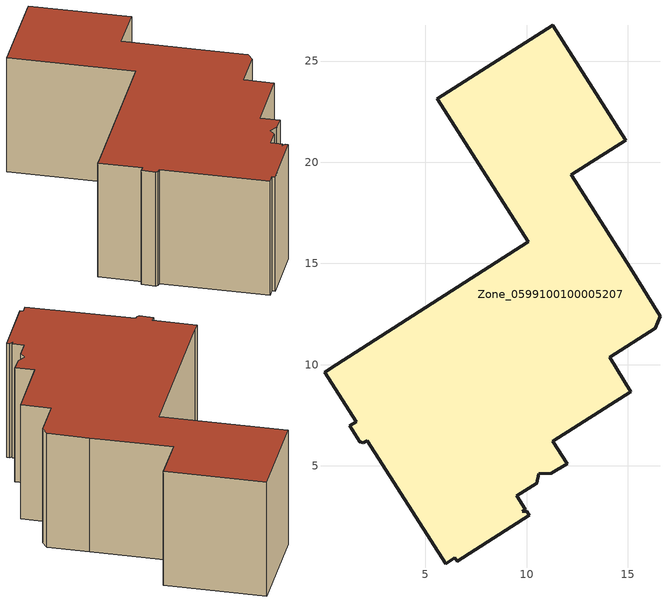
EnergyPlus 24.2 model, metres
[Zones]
Zone_0599100100005207
 floor ground (C_G): 0.59,9.99 10.08,16.06 5.58,23.14 11.3,26.77 14.9,21.1 12.2,19.38 15.11,14.79 16.59,12.4 16.36,11.81 14.09,10.37 15.14,8.67 11.3,6.21 12,5.12 11.22,4.65 10.59,4.62 10.49,4.15 9.52,3.53 9.94,2.87 9.79,2.77 10.02,2.75 10.14,2.56 6.56,0.28 6.45,0.47 6.01,0.17 2.13,6.26 1.94,6.14 1.75,6.18 1.26,6.99 1.57,7.18 0.02,9.63 z0
 wall outside (C_F): 2.13,6.26 6.01,0.17 6.45,0.47 6.56,0.28 10.14,2.56 10.02,2.75 9.79,2.77 9.94,2.87 9.52,3.53 10.49,4.15 10.59,4.62 11.22,4.65 12,5.12 11.3,6.21 15.14,8.67 14.09,10.37 16.36,11.81 16.59,12.4 15.11,14.79 12.2,19.38 14.9,21.1 11.3,26.77 5.58,23.14 10.08,16.06 0.59,9.99 0.02,9.63 1.57,7.18 1.26,6.99 1.75,6.18 1.94,6.14 2.13,6.26 z0:8.36
 roof outside (C_R): 9.79,2.77 9.94,2.87 9.52,3.53 10.49,4.15 10.59,4.62 11.22,4.65 12,5.12 11.3,6.21 15.14,8.67 14.09,10.37 16.36,11.81 16.59,12.4 15.11,14.79 12.2,19.38 14.9,21.1 11.3,26.77 5.58,23.14 10.08,16.06 0.59,9.99 0.02,9.63 1.57,7.18 1.26,6.99 1.75,6.18 1.94,6.14 2.13,6.26 6.01,0.17 6.45,0.47 6.56,0.28 10.14,2.56 10.02,2.75 z8.36
[BUILDING]
Pand.0599100100005207: North Axis=0; Terrain=City; Loads Convergence Tolerance Value=0.04; Temperature Convergence Tolerance Value=0.4; Solar Distribution=FullExterior; Maximum Number of Warmup Days=25; Minimum Number of Warmup Days=1
[Site:Location]
Rotterdam.The.Hague.AP_ZH_NLD Design_Conditions: Latitude=51.96; Longitude=4.45; Time Zone=1; Elevation=-4.5
[SITE:GROUNDTEMPERATURE:BUILDINGSURFACE]
18, 18, 18, 18, 18, 18, 18, 18, 18, 18, 18, 18
[MATERIAL] Thermal Absorptance=0.9; Solar Absorptance=0.7; Visible Absorptance=0.7
Name | Roughness | Thickness | Conductivity | Density | Specific Heat
G.D.2006-2014 | MediumSmooth | 0.15 | 0.06 | 540 | 1210
F.D.2006-2014 | Rough | 0.3 | 0.12 | 1920 | 840
R.D.2006-2014 | MediumRough | 0.2 | 0.08 | 1500 | 1000
[CONSTRUCTION]
C_G: G.D.2006-2014
C_F: F.D.2006-2014
C_R: R.D.2006-2014
[ZONE]
Zone_0599100100005207: Type=1; Multiplier=1; Ceiling Height=Autocalculate; Volume=Autocalculate; Floor Area=autocalculate; Part of Total Floor Area=Yes
[ZONEINFILTRATION:DESIGNFLOWRATE]
Infil_Zone_0599100100005207: Zone or ZoneList or Space or SpaceList=Zone_0599100100005207; Schedule=AlwaysOn; Design Flow Rate Calculation Method=Flow/Area; Flow Rate per Floor Area=0.0021; Constant Term Coefficient=1; Temperature Term Coefficient=0; Velocity Term Coefficient=0; Velocity Squared Term Coefficient=0
[HVACTEMPLATE:ZONE:IDEALLOADSAIRSYSTEM]
Zone_0599100100005207: Maximum Heating Supply Air Temperature=50; Minimum Cooling Supply Air Temperature=13; Maximum Heating Supply Air Humidity Ratio=0.0156; Minimum Cooling Supply Air Humidity Ratio=0.0077; Heating Limit=NoLimit; Cooling Limit=NoLimit; Dehumidification Control Type=ConstantSensibleHeatRatio; Cooling Sensible Heat Ratio=0.7; Dehumidification Setpoint=60; Humidification Control Type=None; Humidification Setpoint=30; Outdoor Air Method=None; Outdoor Air Flow Rate per Person=0.00944; Outdoor Air Flow Rate per Zone Floor Area=0; Outdoor Air Flow Rate per Zone=0; Demand Controlled Ventilation Type=None; Outdoor Air Economizer Type=NoEconomizer; Heat Recovery Type=None; Sensible Heat Recovery Effectiveness=0.7; Latent Heat Recovery Effectiveness=0.65
[ZONECONTROL:THERMOSTAT]
ThermostatControl_Zone_0599100100005207: Zone or ZoneList=Zone_0599100100005207; Control Type Schedule=DualSetpointControlType; Control 1=Thermostat_Zone_0599100100005207; Temperature Difference Between Cutout And Setpoint=0
[THERMOSTATSETPOINT:DUALSETPOINT]
Thermostat_Zone_0599100100005207: Heating Setpoint Temperature Schedule=HeatingSetpoint_Zone_0599100100005207; Cooling Setpoint Temperature Schedule=CoolingSetpoint_Zone_0599100100005207
[SCHEDULE:COMPACT]
HeatingSetpoint_Zone_0599100100005207: Through: 12/31, For: AllDays, Until: 24:00, 21
CoolingSetpoint_Zone_0599100100005207: Through: 12/31, For: AllDays, Until: 24:00, 24
DualSetpointControlType: Through: 12/31, For: AllDays, Until: 24:00, 4
AlwaysOn: Through: 12/31, For: AllDays, Until: 24:00, 1
